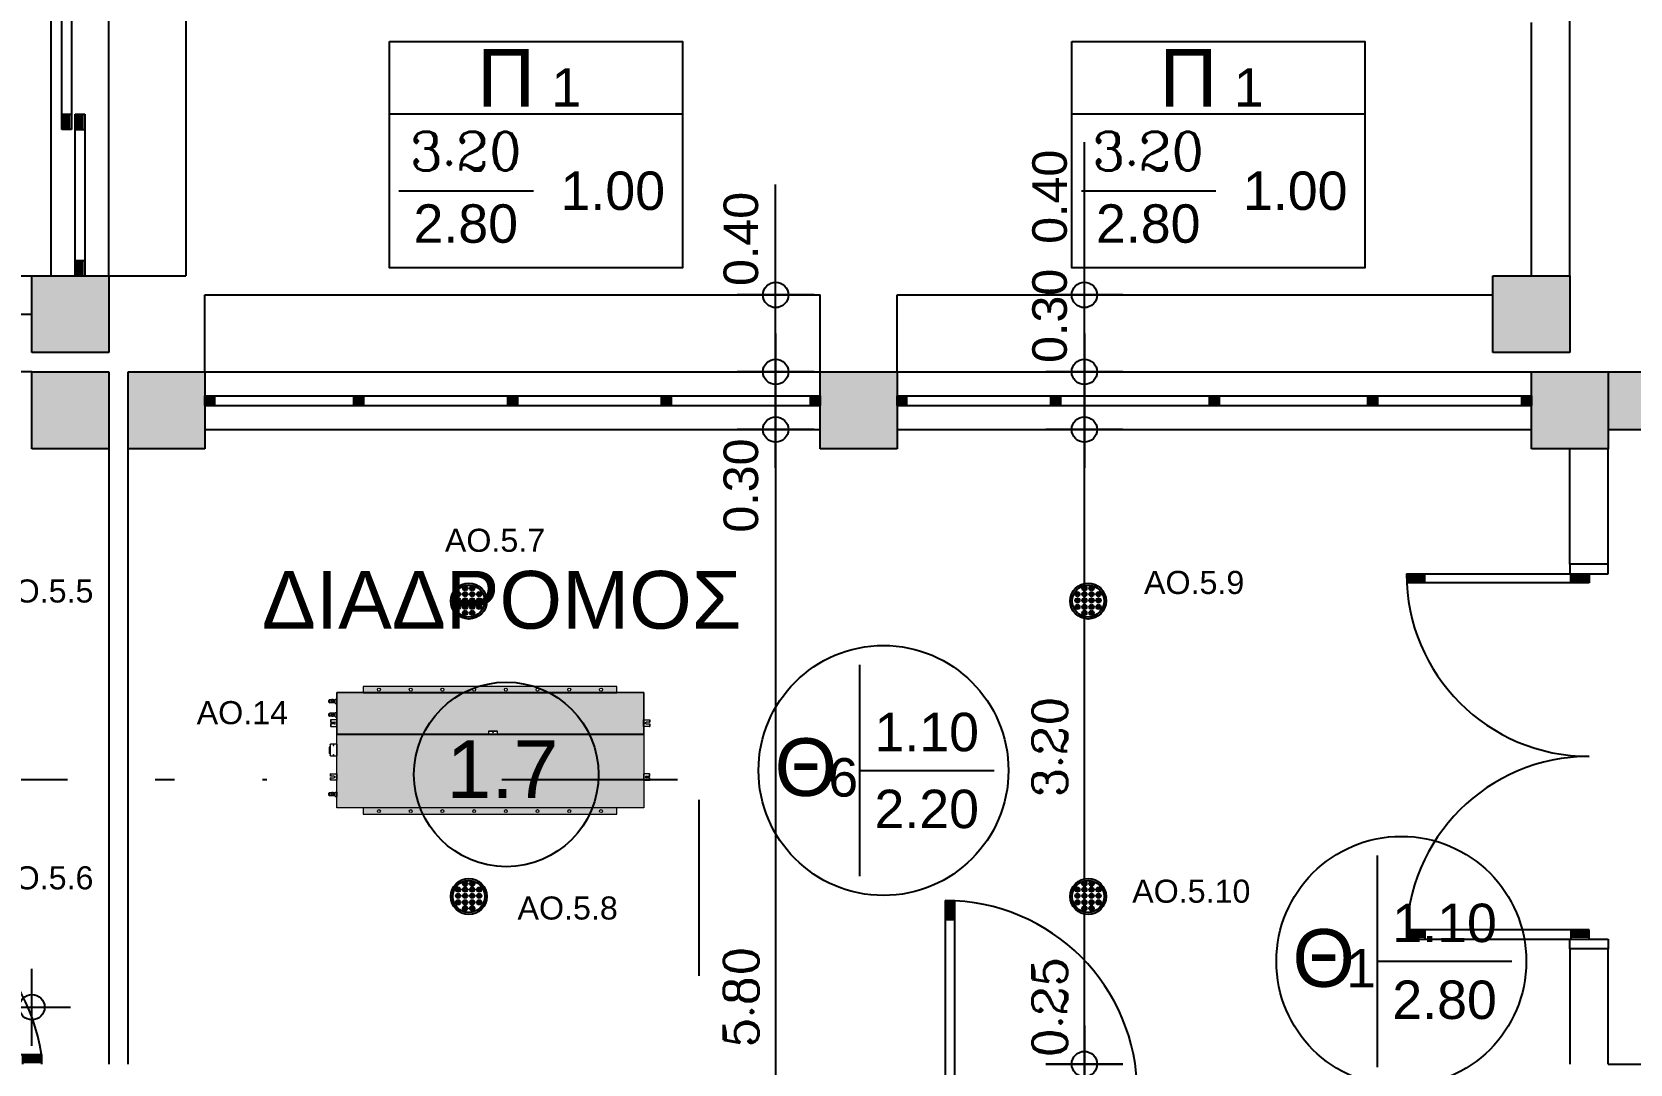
# Model space of a CAD drawing. Header units: metres. Extents: x 0 to 132, y -109 to 310.
# Drawn here: x 32.82 to 41.13, y 100.91 to 106.27 of the extents above; entities that cross this region are included whole.
import ezdxf
from ezdxf.enums import TextEntityAlignment as Align

# ---------------------------------------------------------------- set-up
doc = ezdxf.new("R2010")
doc.units = ezdxf.units.M
doc.header["$LTSCALE"] = 0.036
doc.linetypes.add('DASHDOTX2', pattern=[50.8, 25.4, -12.7, 0, -12.7])
doc.layers.get('0').update_dxf_attribs({"color": 252})
doc.layers.get('Defpoints').update_dxf_attribs({"color": 252})
for name, color, linetype in [('arxitektonika', 254, 'Continuous'), ('DIMBLK', 252, 'Continuous'), ('electext', 20, 'Continuous'), ('HLEK_FL001_SYMBOLS', 230, 'Continuous'), ('Parathira', 252, 'Continuous')]:
    doc.layers.add(name, color=color, linetype=linetype)
doc.layers.add('axel', color=170, linetype='Continuous', lineweight=0)
doc.styles.add('COMU-N', font='arial.ttf')
doc.styles.get("Standard").update_dxf_attribs({"font": 'arial.ttf'})
doc.dimstyles.new('CADWDOT', dxfattribs={"dimscale": 0.1, "dimtxt": 1.8, "dimasz": 0.08, "dimexe": 2, "dimexo": 0, "dimgap": 0.09, "dimtad": 0, "dimrnd": 0.001, "dimzin": 0, "dimdsep": 46, "dimtxsty": 'Standard', "dimblk1": 'ARTDIM', "dimblk2": 'ARTDIM', "dimsah": 1, "dimcen": 0.09, "dimdle": 0.05, "dimse1": 1, "dimse2": 1, "dimadec": 0, "dimazin": 0, "dimtfac": 1, "dimtmove": 0, "dimatfit": 3, "dimldrblk": 'ARTDIM', "dimfxl": 2, "dimtvp": 0.9999, "dimtolj": 1, "dimtzin": 0, "dimarcsym": 0})

# ---------------------------------------------------------------- blocks, each defined once
blk = doc.blocks.new('A$C3B123C8E')
at = {"layer": 'Parathira'}
for p, q in [((0, 0), (0, -0.05)), ((0.2, -0.05), (0.2, 0)), ((-0.85, -0.05), (0.1, -0.05)), ((-0.755, -0.0595), (-0.85, -0.0595)), ((-0.755, -0.069), (-0.8498, -0.069)), ((-0.755, -0.0785), (-0.8496, -0.0785)), ((-0.755, -0.0975), (-0.755, -0.05)), ((0, -0.05), (0.2, -0.05)), ((0.005, -0.0975), (0.005, -0.05)), ((0.1, -0.0595), (0.005, -0.0595)), ((0.1, -0.069), (0.005, -0.069)), ((0.1, -0.0785), (0.005, -0.0785)), ((0.1, -0.05), (0.1, -0.0975)), ((-0.755, -0.088), (-0.8492, -0.088)), ((0.1, -0.0975), (-0.8488, -0.0975)), ((0.1, -0.088), (0.005, -0.088)), ((-0.755, -1.912), (-0.8492, -1.912)), ((0.1, -1.9025), (-0.8488, -1.9025)), ((-0.755, -1.9025), (-0.755, -1.95)), ((0.005, -1.9025), (0.005, -1.95)), ((0.1, -1.912), (0.005, -1.912)), ((0.1, -1.95), (0.1, -1.9025)), ((-0.755, -1.9405), (-0.85, -1.9405)), ((-0.85, -1.95), (0.1, -1.95)), ((-0.755, -1.931), (-0.8498, -1.931)), ((-0.755, -1.9215), (-0.8496, -1.9215)), ((0, -1.95), (0.2, -1.95)), ((0, -2), (0, -1.95)), ((0.1, -1.9215), (0.005, -1.9215)), ((0.1, -1.931), (0.005, -1.931)), ((0.1, -1.9405), (0.005, -1.9405)), ((0.2, -1.95), (0.2, -2))]:
    blk.add_line(p, q, dxfattribs=at)
for centre, start, end in [((0.1, -0.05), 180, 270), ((0.1, -1.95), 90, 180)]:
    blk.add_arc(centre, 0.95, start, end, dxfattribs=at)
blk = doc.blocks.new('A$C30F022F0')
at = {"layer": 'Parathira'}
for p, q in [((-0.2, -0.2), (-0.2, -0.25)), ((0, -0.25), (0, -0.2)), ((-0.2, -0.25), (0, -0.25)), ((-0.1, -0.25), (-0.15, -0.25)), ((-0.2, -1.25), (0, -1.25)), ((-0.2, -1.3), (-0.2, -1.25)), ((0, -1.25), (0.05, -1.25)), ((0, -1.25), (0, -1.3)), ((0.01, -1.25), (0.01, -1.35)), ((0.02, -1.25), (0.02, -1.35)), ((0.03, -1.25), (0.03, -1.35)), ((0.04, -1.25), (0.04, -1.35)), ((0.05, -1.25), (0.05, -2.2498)), ((0.05, -1.35), (0, -1.35)), ((0.05, -2.15), (0, -2.15)), ((0.01, -2.15), (0.01, -2.2498)), ((0.02, -2.15), (0.02, -2.2498)), ((0.03, -2.15), (0.03, -2.2498)), ((0.04, -2.15), (0.04, -2.2498)), ((0.05, -2.2498), (0, -2.2498))]:
    blk.add_line(p, q, dxfattribs=at)
blk.add_arc((-0.1058, -1.256), 1.006, 278.90918, 89.66998, dxfattribs=at)
blk = doc.blocks.new('A$C3D465094')
at = {"layer": 'Parathira'}
for p, q in [((0.175, 0), (0.175, -3.2)), ((0.225, 0), (0.175, 0)), ((0.175, 0), (0.175, -0.05)), ((0.185, 0), (0.185, -0.05)), ((0.195, 0), (0.195, -0.05)), ((0.205, 0), (0.205, -0.05)), ((0.215, 0), (0.215, -0.05)), ((0.225, 0), (0.225, -3.2)), ((0.225, -0.05), (0.225, 0)), ((0.175, -0.05), (0.225, -0.05)), ((0.225, -0.775), (0.175, -0.775)), ((0.175, -0.775), (0.175, -0.825)), ((0.175, -0.825), (0.225, -0.825)), ((0.185, -0.775), (0.185, -0.825)), ((0.195, -0.775), (0.195, -0.825)), ((0.205, -0.775), (0.205, -0.825)), ((0.215, -0.775), (0.215, -0.825)), ((0.225, -0.825), (0.225, -0.775)), ((0.225, -1.575), (0.175, -1.575)), ((0.175, -1.575), (0.175, -1.625)), ((0.185, -1.575), (0.185, -1.625)), ((0.195, -1.575), (0.195, -1.625)), ((0.205, -1.575), (0.205, -1.625)), ((0.215, -1.575), (0.215, -1.625)), ((0.225, -1.625), (0.225, -1.575)), ((0.175, -1.625), (0.225, -1.625)), ((0.225, -2.375), (0.175, -2.375)), ((0.175, -2.375), (0.175, -2.425)), ((0.185, -2.375), (0.185, -2.425)), ((0.195, -2.375), (0.195, -2.425)), ((0.205, -2.375), (0.205, -2.425)), ((0.215, -2.375), (0.215, -2.425)), ((0.225, -2.425), (0.225, -2.375)), ((0.175, -2.425), (0.225, -2.425)), ((0.225, -3.15), (0.175, -3.15)), ((0.175, -3.15), (0.175, -3.2)), ((0.185, -3.15), (0.185, -3.2)), ((0.195, -3.15), (0.195, -3.2)), ((0.205, -3.15), (0.205, -3.2)), ((0.215, -3.15), (0.215, -3.2)), ((0.225, -3.2), (0.225, -3.15)), ((0.175, -3.2), (0.225, -3.2))]:
    blk.add_line(p, q, dxfattribs=at)
blk = doc.blocks.new('ARTDIM')
at = {"layer": 'DIMBLK'}
for p, q in [((0, -24.9975), (0, 24.9975)), ((-24.9975, 0), (24.9975, 0))]:
    blk.add_line(p, q, dxfattribs=at)
blk.add_circle((0, 0), 8.25, dxfattribs=at)
blk = doc.blocks.new('*D495')
at = {"layer": 'arxitektonika', "color": 0, "lineweight": -2}
for p, q in [((36.6869, 104.9054), (36.6869, 105.48)), ((36.6869, 104.5134), (36.6869, 104.8974))]:
    blk.add_line(p, q, dxfattribs=at)
at = {"layer": 'Defpoints', "color": 0, "transparency": 16777216}
for p in [(36.6869, 104.9054), (37.1714, 104.9054), (37.1714, 104.5054)]:
    blk.add_point(p, dxfattribs=at)
at = {"layer": 'arxitektonika', "color": 0, "lineweight": -2, "xscale": 0.008, "yscale": 0.008, "zscale": 0.008}
for p, rotation in [((36.6869, 104.9054), 90), ((36.6869, 104.5054), 270)]:
    blk.add_blockref('ARTDIM', p, dxfattribs=dict(at, rotation=rotation))
at = {"layer": 'arxitektonika', "color": 0, "insert": (36.5069, 105.1967), "char_height": 0.18, "attachment_point": 5, "rotation": 90}
blk.add_mtext('\\A1;0.40', dxfattribs=at)
blk = doc.blocks.new('*D496')
at = {"layer": 'arxitektonika', "color": 0, "lineweight": -2}
for p, q in [((36.6869, 104.4974), (36.6869, 104.2134)), ((36.6869, 104.2054), (36.6869, 103.6308))]:
    blk.add_line(p, q, dxfattribs=at)
at = {"layer": 'Defpoints', "color": 0, "transparency": 16777216}
for p in [(37.1714, 104.5054), (36.6869, 104.2054), (37.1714, 104.2054)]:
    blk.add_point(p, dxfattribs=at)
at = {"layer": 'arxitektonika', "color": 0, "lineweight": -2, "xscale": 0.008, "yscale": 0.008, "zscale": 0.008}
for p, rotation in [((36.6869, 104.5054), 90), ((36.6869, 104.2054), 270)]:
    blk.add_blockref('ARTDIM', p, dxfattribs=dict(at, rotation=rotation))
at = {"layer": 'arxitektonika', "color": 0, "insert": (36.5069, 103.9141), "char_height": 0.18, "attachment_point": 5, "rotation": 90}
blk.add_mtext('\\A1;0.30', dxfattribs=at)
blk = doc.blocks.new('*D497')
at = {"layer": 'arxitektonika', "color": 0, "lineweight": -2}
blk.add_line((36.6869, 104.1974), (36.6869, 98.3134), dxfattribs=at)
at = {"layer": 'Defpoints', "color": 0, "transparency": 16777216}
for p in [(37.1714, 104.2054), (36.6869, 98.3054), (37.1714, 98.3054)]:
    blk.add_point(p, dxfattribs=at)
at = {"layer": 'arxitektonika', "color": 0, "lineweight": -2, "xscale": 0.008, "yscale": 0.008, "zscale": 0.008}
for p, rotation in [((36.6869, 104.2054), 90), ((36.6869, 98.3054), 270)]:
    blk.add_blockref('ARTDIM', p, dxfattribs=dict(at, rotation=rotation))
at = {"layer": 'arxitektonika', "color": 0, "insert": (36.5069, 101.2554), "char_height": 0.18, "attachment_point": 5, "rotation": 90}
blk.add_mtext('\\A1;{\\Fcomplex.shx;5.80}', dxfattribs=at)
blk = doc.blocks.new('*D502')
at = {"layer": 'arxitektonika', "color": 0, "lineweight": -2}
for p, q in [((38.2929, 104.5054), (38.2929, 105.08)), ((38.2929, 104.2134), (38.2929, 104.4974))]:
    blk.add_line(p, q, dxfattribs=at)
at = {"layer": 'Defpoints', "color": 0, "transparency": 16777216}
for p in [(38.2929, 104.5054), (38.9682, 104.5054), (38.9682, 104.2054)]:
    blk.add_point(p, dxfattribs=at)
at = {"layer": 'arxitektonika', "color": 0, "lineweight": -2, "xscale": 0.008, "yscale": 0.008, "zscale": 0.008}
for p, rotation in [((38.2929, 104.5054), 90), ((38.2929, 104.2054), 270)]:
    blk.add_blockref('ARTDIM', p, dxfattribs=dict(at, rotation=rotation))
at = {"layer": 'arxitektonika', "color": 0, "insert": (38.1129, 104.7967), "char_height": 0.18, "attachment_point": 5, "rotation": 90}
blk.add_mtext('\\A1;0.30', dxfattribs=at)
blk = doc.blocks.new('*D503')
at = {"layer": 'arxitektonika', "color": 0, "lineweight": -2}
for p, q in [((38.2929, 104.9054), (38.2929, 105.6994)), ((38.2929, 104.5134), (38.2929, 104.8974))]:
    blk.add_line(p, q, dxfattribs=at)
at = {"layer": 'Defpoints', "color": 0, "transparency": 16777216}
for p in [(38.2929, 104.9054), (38.9416, 104.9054), (39.0416, 104.5054)]:
    blk.add_point(p, dxfattribs=at)
at = {"layer": 'arxitektonika', "color": 0, "lineweight": -2, "xscale": 0.008, "yscale": 0.008, "zscale": 0.008}
for p, rotation in [((38.2929, 104.9054), 90), ((38.2929, 104.5054), 270)]:
    blk.add_blockref('ARTDIM', p, dxfattribs=dict(at, rotation=rotation))
at = {"layer": 'arxitektonika', "color": 0, "insert": (38.1129, 105.4161), "char_height": 0.18, "attachment_point": 5, "rotation": 90}
blk.add_mtext('\\A1;0.40', dxfattribs=at)
blk = doc.blocks.new('*D504')
at = {"layer": 'arxitektonika', "color": 0, "lineweight": -2}
blk.add_line((38.2929, 100.9134), (38.2929, 104.1974), dxfattribs=at)
at = {"layer": 'Defpoints', "color": 0, "transparency": 16777216}
for p in [(38.2929, 104.2054), (39.2182, 104.2054), (39.2182, 100.9054)]:
    blk.add_point(p, dxfattribs=at)
at = {"layer": 'arxitektonika', "color": 0, "lineweight": -2, "xscale": 0.008, "yscale": 0.008, "zscale": 0.008}
for p, rotation in [((38.2929, 104.2054), 90), ((38.2929, 100.9054), 270)]:
    blk.add_blockref('ARTDIM', p, dxfattribs=dict(at, rotation=rotation))
at = {"layer": 'arxitektonika', "color": 0, "insert": (38.1129, 102.5554), "char_height": 0.18, "attachment_point": 5, "rotation": 90}
blk.add_mtext('\\A1;{\\Fcomplex.shx;3.20}', dxfattribs=at)
blk = doc.blocks.new('*D505')
at = {"layer": 'arxitektonika', "color": 0, "lineweight": -2}
for p, q in [((38.2929, 100.9054), (38.2929, 101.4886)), ((38.2929, 100.6134), (38.2929, 100.8974))]:
    blk.add_line(p, q, dxfattribs=at)
at = {"layer": 'Defpoints', "color": 0, "transparency": 16777216}
for p in [(38.2929, 100.9054), (38.6182, 100.9054), (38.6182, 100.6054)]:
    blk.add_point(p, dxfattribs=at)
at = {"layer": 'arxitektonika', "color": 0, "lineweight": -2, "xscale": 0.008, "yscale": 0.008, "zscale": 0.008}
for p, rotation in [((38.2929, 100.9054), 90), ((38.2929, 100.6054), 270)]:
    blk.add_blockref('ARTDIM', p, dxfattribs=dict(at, rotation=rotation))
at = {"layer": 'arxitektonika', "color": 0, "insert": (38.1129, 101.201), "char_height": 0.18, "attachment_point": 5, "rotation": 90}
blk.add_mtext('\\A1;{\\Fcomplex.shx;0.25}', dxfattribs=at)
blk = doc.blocks.new('A$C72C7709E')
at = {"layer": 'Parathira'}
for p, q in [((-0.3, -3.2), (-0.3, 0)), ((-0.175, 0), (-0.175, -0.84)), ((-0.125, -0.84), (-0.125, 0)), ((0, -3.2), (0, 0)), ((-0.175, -0.08), (-0.125, -0.08)), ((-0.165, 0), (-0.165, -0.08)), ((-0.155, 0), (-0.155, -0.08)), ((-0.145, 0), (-0.145, -0.08)), ((-0.135, 0), (-0.135, -0.08)), ((-0.245, -0.76), (-0.245, -1.56)), ((-0.195, -0.76), (-0.245, -0.76)), ((-0.235, -0.76), (-0.235, -0.84)), ((-0.225, -0.76), (-0.225, -0.84)), ((-0.215, -0.76), (-0.215, -0.84)), ((-0.205, -0.76), (-0.205, -0.84)), ((-0.195, -1.56), (-0.195, -0.76)), ((-0.175, -0.76), (-0.125, -0.76)), ((-0.165, -0.76), (-0.165, -0.84)), ((-0.155, -0.76), (-0.155, -0.84)), ((-0.145, -0.76), (-0.145, -0.84)), ((-0.135, -0.76), (-0.135, -0.84)), ((-0.245, -0.84), (-0.195, -0.84)), ((-0.175, -0.84), (-0.125, -0.84)), ((-0.245, -2.44), (-0.245, -1.56)), ((-0.245, -1.56), (-0.195, -1.56)), ((-0.245, -1.56), (-0.195, -1.56)), ((-0.235, -1.64), (-0.235, -1.56)), ((-0.225, -1.64), (-0.225, -1.56)), ((-0.215, -1.64), (-0.215, -1.56)), ((-0.205, -1.64), (-0.205, -1.56)), ((-0.195, -1.56), (-0.195, -2.44)), ((-0.245, -1.64), (-0.195, -1.64)), ((-0.245, -1.64), (-0.195, -1.64)), ((-0.245, -2.36), (-0.195, -2.36)), ((-0.235, -2.44), (-0.235, -2.36)), ((-0.225, -2.44), (-0.225, -2.36)), ((-0.215, -2.44), (-0.215, -2.36)), ((-0.205, -2.44), (-0.205, -2.36)), ((-0.175, -2.36), (-0.125, -2.36)), ((-0.175, -3.2), (-0.175, -2.36)), ((-0.165, -2.44), (-0.165, -2.36)), ((-0.155, -2.44), (-0.155, -2.36)), ((-0.145, -2.44), (-0.145, -2.36)), ((-0.135, -2.44), (-0.135, -2.36)), ((-0.125, -2.36), (-0.125, -3.2)), ((-0.195, -2.44), (-0.245, -2.44)), ((-0.175, -2.44), (-0.125, -2.44)), ((-0.175, -3.12), (-0.125, -3.12)), ((-0.165, -3.2), (-0.165, -3.12)), ((-0.155, -3.2), (-0.155, -3.12)), ((-0.145, -3.2), (-0.145, -3.12)), ((-0.135, -3.2), (-0.135, -3.12))]:
    blk.add_line(p, q, dxfattribs=at)
blk = doc.blocks.new('*D540')
at = {"layer": 'arxitektonika', "color": 0, "lineweight": -2}
blk.add_line((31.9262, 101.2009), (32.8102, 101.2009), dxfattribs=at)
at = {"layer": 'Defpoints', "color": 0, "transparency": 16777216}
for p in [(32.8182, 101.2009), (31.9182, 100.7054), (32.8182, 100.7054)]:
    blk.add_point(p, dxfattribs=at)
at = {"layer": 'arxitektonika', "color": 0, "lineweight": -2, "xscale": 0.008, "yscale": 0.008, "zscale": 0.008, "rotation": 180}
blk.add_blockref('ARTDIM', (31.9182, 101.2009), dxfattribs=at)
at = {"layer": 'arxitektonika', "color": 0, "lineweight": -2, "xscale": 0.008, "yscale": 0.008, "zscale": 0.008}
blk.add_blockref('ARTDIM', (32.8182, 101.2009), dxfattribs=at)
at = {"layer": 'arxitektonika', "color": 0, "insert": (32.3682, 101.3809), "char_height": 0.18, "attachment_point": 5}
blk.add_mtext('\\A1;0.90', dxfattribs=at)
blk = doc.blocks.new('led downlight 26W xoneyto 18cm')
at = {"layer": 'HLEK_FL001_SYMBOLS'}
h = blk.add_hatch(color=256, dxfattribs=at)
h.paths.add_polyline_path([(45.0105, 62.6523, 1), (45.1976, 62.6523, 1)])
h.paths.add_polyline_path([(45.1872, 62.6523, 1), (45.0209, 62.6523, 1)], flags=16)
at = {"layer": 'HLEK_FL001_SYMBOLS', "linetype": 'Continuous', "lineweight": 0}
h = blk.add_hatch(color=11, dxfattribs=at)
h.dxf.hatch_style = 1
h.paths.add_polyline_path([(45.062, 62.688, 1), (45.0351, 62.688, 1)])
h = blk.add_hatch(color=11, dxfattribs=at)
h.dxf.hatch_style = 1
h.paths.add_polyline_path([(45.0985, 62.7188, 1), (45.0716, 62.7188, 1)])
h = blk.add_hatch(color=11, dxfattribs=at)
h.dxf.hatch_style = 1
h.paths.add_polyline_path([(45.0985, 62.688, 1), (45.0716, 62.688, 1)])
h = blk.add_hatch(color=11, dxfattribs=at)
h.dxf.hatch_style = 1
h.paths.add_polyline_path([(45.1355, 62.7188, 1), (45.1087, 62.7188, 1)])
h = blk.add_hatch(color=11, dxfattribs=at)
h.dxf.hatch_style = 1
h.paths.add_polyline_path([(45.1355, 62.688, 1), (45.1087, 62.688, 1)])
h = blk.add_hatch(color=11, dxfattribs=at)
h.dxf.hatch_style = 1
h.paths.add_polyline_path([(45.172, 62.688, 1), (45.1452, 62.688, 1)])
h = blk.add_hatch(color=11, dxfattribs=at)
h.dxf.hatch_style = 1
h.paths.add_polyline_path([(45.062, 62.6556, 1), (45.0351, 62.6556, 1)])
h = blk.add_hatch(color=11, dxfattribs=at)
h.dxf.hatch_style = 1
h.paths.add_polyline_path([(45.062, 62.6219, 1), (45.0351, 62.6219, 1)])
h = blk.add_hatch(color=11, dxfattribs=at)
h.dxf.hatch_style = 1
h.paths.add_polyline_path([(45.0985, 62.6556, 1), (45.0716, 62.6556, 1)])
h = blk.add_hatch(color=11, dxfattribs=at)
h.dxf.hatch_style = 1
h.paths.add_polyline_path([(45.0985, 62.6219, 1), (45.0716, 62.6219, 1)])
h = blk.add_hatch(color=11, dxfattribs=at)
h.dxf.hatch_style = 1
h.paths.add_polyline_path([(45.0985, 62.5906, 1), (45.0716, 62.5906, 1)])
h = blk.add_hatch(color=11, dxfattribs=at)
h.dxf.hatch_style = 1
h.paths.add_polyline_path([(45.1355, 62.6556, 1), (45.1087, 62.6556, 1)])
h = blk.add_hatch(color=11, dxfattribs=at)
h.dxf.hatch_style = 1
h.paths.add_polyline_path([(45.1355, 62.6219, 1), (45.1087, 62.6219, 1)])
h = blk.add_hatch(color=11, dxfattribs=at)
h.dxf.hatch_style = 1
h.paths.add_polyline_path([(45.1355, 62.5906, 1), (45.1087, 62.5906, 1)])
h = blk.add_hatch(color=11, dxfattribs=at)
h.dxf.hatch_style = 1
h.paths.add_polyline_path([(45.172, 62.6556, 1), (45.1452, 62.6556, 1)])
h = blk.add_hatch(color=11, dxfattribs=at)
h.dxf.hatch_style = 1
h.paths.add_polyline_path([(45.172, 62.6219, 1), (45.1452, 62.6219, 1)])
at = {"layer": 'HLEK_FL001_SYMBOLS'}
for radius in [0.0936, 0.0831]:
    blk.add_circle((45.1041, 62.6523), radius, dxfattribs=at)
at = {"layer": 'HLEK_FL001_SYMBOLS', "linetype": 'Continuous', "lineweight": 0}
for centre in [(45.0486, 62.688), (45.0851, 62.7188), (45.0851, 62.688), (45.1221, 62.7188), (45.1221, 62.688), (45.1586, 62.688), (45.0486, 62.6556), (45.0486, 62.6219), (45.0851, 62.6556), (45.0851, 62.6219), (45.0851, 62.5906), (45.1221, 62.6556), (45.1221, 62.6219), (45.1221, 62.5906), (45.1586, 62.6556), (45.1586, 62.6219)]:
    blk.add_circle(centre, 0.0134, dxfattribs=at)
blk = doc.blocks.new('A$C5A126718')
at = {"layer": 'axel'}
for p, q in [((-0.0317, 0.0343), (-0.0317, 0.0321)), ((-0.0301, 0.0343), (-0.0317, 0.0343)), ((-0.0317, 0.0321), (-0.0317, 0.0236)), ((-0.0317, 0.0321), (-0.0301, 0.0321)), ((-0.0317, 0.0236), (-0.0301, 0.0236)), ((-0.0317, 0.0236), (-0.0317, 0.0214)), ((-0.0301, 0.0214), (-0.0317, 0.0214)), ((-0.0301, 0.0129), (-0.0317, 0.0129)), ((-0.0317, 0.0129), (-0.0317, 0.0107)), ((-0.0317, 0.0107), (-0.0301, 0.0107)), ((-0.0317, 0.0107), (-0.0317, 0.0021)), ((-0.0317, 0.0021), (-0.0301, 0.0021)), ((-0.0317, 0.0021), (-0.0317, 0)), ((-0.0301, 0), (-0.0317, 0)), ((-0.0012, 0.0343), (-0.0301, 0.0343)), ((-0.0301, 0.0343), (-0.0301, 0.0321)), ((-0.0301, 0.0321), (-0.0301, 0.0236)), ((-0.0301, 0.0236), (-0.0301, 0.0214)), ((-0.0301, 0.0214), (-0.0131, 0.0214)), ((-0.0301, 0.0129), (-0.0301, 0.0107)), ((-0.0131, 0.0129), (-0.0301, 0.0129)), ((-0.0301, 0.0107), (-0.0301, 0.0021)), ((-0.0301, 0.0021), (-0.0301, 0)), ((-0.0301, 0), (-0.0012, 0)), ((-0.0012, 0.0343), (0, 0.0343)), ((-0.0012, 0.0343), (-0.0012, 0.033)), ((-0.0012, 0.033), (-0.0012, 0.03)), ((-0.0012, 0.03), (-0.0012, 0.0271)), ((-0.0012, 0.0271), (0, 0.0271)), ((-0.0012, 0.027), (-0.0012, 0.0271)), ((-0.0012, 0.0073), (-0.0012, 0.027)), ((-0.0012, 0.0071), (-0.0012, 0.0073)), ((-0.0012, 0.0071), (0, 0.0071)), ((-0.0012, 0.0071), (-0.0012, 0.0043)), ((-0.0012, 0.0043), (-0.0012, 0.0013)), ((-0.0012, 0.0013), (-0.0012, 0)), ((-0.0012, 0), (0, 0)), ((0.0004, 0.0271), (0.0004, 0.0343)), ((0.0004, 0.0271), (0.0004, 0.0343)), ((0.0004, 0.0211), (0.0004, 0.0271)), ((0.0004, 0.0211), (0.0004, 0.0271)), ((0.0004, 0.0207), (0.0004, 0.0211)), ((0.0004, 0.0207), (0.0004, 0.0211)), ((0.0004, 0.0186), (0.0004, 0.0207)), ((0.0004, 0.0186), (0.0004, 0.0207)), ((0.0004, 0.0157), (0.0004, 0.0186)), ((0.0004, 0.0157), (0.0004, 0.0186)), ((0.0004, 0.0136), (0.0004, 0.0157)), ((0.0004, 0.0136), (0.0004, 0.0157)), ((0.0004, 0.0132), (0.0004, 0.0136)), ((0.0004, 0.0132), (0.0004, 0.0136)), ((0.0004, 0.0071), (0.0004, 0.0132)), ((0.0004, 0.0071), (0.0004, 0.0132)), ((0.0004, 0), (0.0004, 0.0071)), ((0.0004, 0), (0.0004, 0.0071))]:
    blk.add_line(p, q, dxfattribs=at)
blk.add_arc((-0.0131, 0.0171), 0.00429, 270, 90, dxfattribs=at)
blk = doc.blocks.new('A$C3A54651E')
at = {"layer": 'axel'}
for p, q in [((0.0091, 0.0228), (0, 0.0228)), ((0, 0.0228), (0, 0)), ((0.0091, 0), (0, 0)), ((0.0091, 0), (0.0091, 0.0228)), ((0.0091, 0.0171), (0.0162, 0.0171)), ((0.0091, 0.0057), (0.0162, 0.0057)), ((0.0162, 0.019), (0.0166, 0.0193)), ((0.0162, 0.0038), (0.0162, 0.019)), ((0.0162, 0.0038), (0.0166, 0.0035)), ((0.0166, 0.0035), (0.0166, 0.0193)), ((0.0166, 0.0193), (0.0184, 0.0193)), ((0.0166, 0.0035), (0.0184, 0.0035)), ((0.0184, 0.02), (0.0184, 0.0199)), ((0.0184, 0.02), (0.0184, 0.02)), ((0.0184, 0.0199), (0.0184, 0.0193)), ((0.0184, 0.0193), (0.0184, 0.0153)), ((0.0184, 0.0153), (0.0184, 0.0067)), ((0.0184, 0.0067), (0.0184, 0.0035)), ((0.0184, 0.0035), (0.0184, 0.0028)), ((0.0184, 0.0028), (0.0184, 0.0028)), ((0.0191, 0.0202), (0.0254, 0.0202)), ((0.0191, 0.0197), (0.0254, 0.0197)), ((0.0191, 0.0109), (0.0254, 0.0109)), ((0.0191, 0.0026), (0.0254, 0.0026)), ((0.0262, 0.0199), (0.0262, 0.02)), ((0.0262, 0.02), (0.0262, 0.02)), ((0.0262, 0.0182), (0.0262, 0.0199)), ((0.0262, 0.0153), (0.0262, 0.0182)), ((0.0262, 0.0182), (0.0284, 0.0182)), ((0.0262, 0.0067), (0.0262, 0.0153)), ((0.0262, 0.0046), (0.0262, 0.0067)), ((0.0262, 0.0028), (0.0262, 0.0046)), ((0.0262, 0.0046), (0.0284, 0.0046)), ((0.0262, 0.0028), (0.0262, 0.0028)), ((0.0284, 0.0193), (0.037, 0.0193)), ((0.0284, 0.0182), (0.0284, 0.0193)), ((0.0284, 0.0046), (0.0284, 0.0182)), ((0.0284, 0.0035), (0.0284, 0.0046)), ((0.0284, 0.0035), (0.037, 0.0035)), ((0.037, 0.0035), (0.037, 0.0193)), ((0.0373, 0.019), (0.037, 0.0193)), ((0.0373, 0.0037), (0.037, 0.0035)), ((0.0373, 0.0182), (0.0373, 0.019)), ((0.0373, 0.0046), (0.0373, 0.0182)), ((0.0373, 0.0182), (0.0403, 0.0182)), ((0.0373, 0.0037), (0.0373, 0.0046)), ((0.0373, 0.0046), (0.0403, 0.0046)), ((0.0403, 0.0046), (0.0403, 0.0182)), ((0.0423, 0.0162), (0.0403, 0.0182)), ((0.0423, 0.0066), (0.0403, 0.0046)), ((0.0423, 0.0066), (0.0423, 0.0162))]:
    blk.add_line(p, q, dxfattribs=at)
for points in [[(0.0191, 0.0202, 0.004311), (0.019, 0.0202, 0.005535), (0.0188, 0.0202, 0.007292), (0.0187, 0.0201, 0.009929), (0.0186, 0.0201), (0.0186, 0.0201, 0.019665), (0.0185, 0.02, 0.032685), (0.0184, 0.02, 0.060642), (0.0184, 0.02), (0.0184, 0.02)], [(0.0184, 0.0199, 0.159929), (0.0184, 0.0199, 0.090191), (0.0184, 0.0199, 0.0462), (0.0184, 0.0199, 0.02623), (0.0185, 0.0198), (0.0186, 0.0198, 0.013719), (0.0187, 0.0198, 0.009481), (0.0188, 0.0198, 0.006867), (0.0189, 0.0197, 0.005151), (0.0191, 0.0197)], [(0.0191, 0.0197, 0.015295), (0.0188, 0.0186, 0.017604), (0.0186, 0.0175), (0.0185, 0.0169, 0.02245), (0.0184, 0.0158), (0.0184, 0.0153)], [(0.0184, 0.0153, 0.023182), (0.0184, 0.0142, 0.022013), (0.0186, 0.0131), (0.0187, 0.0125, 0.017076), (0.0189, 0.0114), (0.0191, 0.0109)], [(0.0191, 0.0109, 0.016103), (0.0188, 0.0098, 0.018613), (0.0186, 0.0088), (0.0185, 0.0083, 0.023826), (0.0184, 0.0072), (0.0184, 0.0067)], [(0.0184, 0.0067, 0.024647), (0.0184, 0.0057, 0.023359), (0.0186, 0.0046), (0.0187, 0.0041, 0.018023), (0.0189, 0.0031), (0.0191, 0.0026)], [(0.0191, 0.0026, -0.004311), (0.019, 0.0026, -0.005535), (0.0188, 0.0026, -0.007292), (0.0187, 0.0027, -0.009929), (0.0186, 0.0027), (0.0186, 0.0027, -0.019665), (0.0185, 0.0027, -0.032685), (0.0184, 0.0028, -0.060642), (0.0184, 0.0028), (0.0184, 0.0028)], [(0.0262, 0.02, 0.102242), (0.0262, 0.02, 0.051435), (0.0261, 0.02, 0.028507), (0.0261, 0.0201, 0.01755), (0.026, 0.0201), (0.0259, 0.0201, 0.009159), (0.0258, 0.0201, 0.006785), (0.0257, 0.0202, 0.005184), (0.0255, 0.0202), (0.0254, 0.0202)], [(0.0254, 0.0197, 0.004812), (0.0256, 0.0197, 0.00636), (0.0258, 0.0198, 0.008685), (0.0259, 0.0198, 0.012384), (0.026, 0.0198), (0.0261, 0.0198, 0.023143), (0.0261, 0.0199, 0.039656), (0.0262, 0.0199, 0.07579), (0.0262, 0.0199, 0.144125), (0.0262, 0.0199)], [(0.0262, 0.0153, 0.023214), (0.0262, 0.0164, 0.02204), (0.026, 0.0175), (0.0259, 0.018, 0.017046), (0.0256, 0.0191), (0.0254, 0.0197)], [(0.0254, 0.0109, 0.01528), (0.0258, 0.012, 0.017585), (0.026, 0.013), (0.0261, 0.0136, 0.022468), (0.0262, 0.0147), (0.0262, 0.0153)], [(0.0262, 0.0067, 0.024685), (0.0262, 0.0078, 0.023392), (0.026, 0.0088), (0.0259, 0.0093, 0.017988), (0.0256, 0.0103), (0.0254, 0.0109)], [(0.0254, 0.0026, 0.016073), (0.0258, 0.0036, 0.018575), (0.026, 0.0046), (0.0261, 0.0052, 0.023861), (0.0262, 0.0062), (0.0262, 0.0067)], [(0.0262, 0.0028, -0.102242), (0.0262, 0.0028, -0.051435), (0.0261, 0.0028, -0.028507), (0.0261, 0.0027, -0.01755), (0.026, 0.0027), (0.0259, 0.0027, -0.009159), (0.0258, 0.0026, -0.006785), (0.0257, 0.0026, -0.005184), (0.0255, 0.0026), (0.0254, 0.0026)]]:
    blk.add_lwpolyline(points, format="xyb", dxfattribs=at)
blk = doc.blocks.new('A$C531E15D6')
at = {"layer": 'axel'}
for p, q in [((-0.0003, 0.0241), (-0.0003, -0.0359)), ((-0.0003, 0.0241), (0.0009, 0.0241)), ((-0.0003, 0.0134), (0, 0.0134)), ((-0.0003, 0.0113), (0, 0.0113)), ((-0.0003, 0.0066), (-0.0003, 0.0031)), ((-0.0003, 0.0066), (-0.0003, 0.0031)), ((0, 0.0059), (-0.0003, 0.0059)), ((-0.0003, 0.0031), (-0.0003, -0.0276)), ((0.0021, 0.0241), (0, 0.022)), ((0, 0.0059), (0, 0.022)), ((0, -0.0059), (0, 0.0059)), ((0, -0.0059), (0, 0.0059)), ((0.0012, 0.0241), (0.0009, 0.0241)), ((0.0012, 0.0241), (0.0009, 0.0241)), ((0.0012, 0.0241), (0.0021, 0.0241)), ((0.0021, 0.0241), (0.0321, 0.0241)), ((0.0021, 0.0241), (0.0321, 0.0241)), ((0.0321, 0.0241), (0.0343, 0.022)), ((0.0343, 0.022), (0.0343, 0.0134)), ((0.0343, 0.022), (0.0343, 0.0134)), ((0.0343, 0.0134), (0.0343, -0.0251)), ((0.0343, 0.0134), (0.0343, -0.0251)), ((0.038, 0.0127), (0.0343, 0.0128)), ((0.0347, 0.0056), (0.0343, 0.0056)), ((0.0347, 0.0056), (0.0347, -0.0059)), ((0.0357, 0.0099), (0.0357, 0.0045)), ((0.04, 0.0099), (0.0357, 0.0099)), ((0.0357, 0.0045), (0.0357, 0.0038)), ((0.0357, 0.0045), (0.0357, 0.0038)), ((0.0357, 0.0038), (0.0357, -0.0059)), ((0.0357, 0.0038), (0.0357, -0.0059)), ((0.038, 0.0127), (0.038, 0.0099)), ((0.04, 0.0099), (0.04, -0.0059)), ((0, -0.0176), (-0.0003, -0.0176)), ((-0.0003, -0.023), (0, -0.023)), ((-0.0003, -0.0251), (0, -0.0251)), ((-0.0003, -0.0276), (-0.0003, -0.0312)), ((-0.0003, -0.0276), (-0.0003, -0.0312)), ((-0.0003, -0.0359), (0.0021, -0.0359)), ((0, -0.0176), (0, -0.0059)), ((0, -0.0176), (0, -0.0059)), ((0, -0.0337), (0, -0.0176)), ((0.0021, -0.0359), (0, -0.0337)), ((0.0321, -0.0359), (0.0021, -0.0359)), ((0.0321, -0.0359), (0.0021, -0.0359)), ((0.0343, -0.0337), (0.0321, -0.0359)), ((0.0347, -0.0173), (0.0343, -0.0173)), ((0.038, -0.0244), (0.0343, -0.0245)), ((0.0343, -0.0251), (0.0343, -0.0337)), ((0.0343, -0.0251), (0.0343, -0.0337)), ((0.0347, -0.0059), (0.0347, -0.0173)), ((0.0357, -0.0059), (0.0357, -0.0155)), ((0.0357, -0.0059), (0.0357, -0.0155)), ((0.0357, -0.0155), (0.0357, -0.0162)), ((0.0357, -0.0155), (0.0357, -0.0162)), ((0.0357, -0.0162), (0.0357, -0.0216)), ((0.04, -0.0216), (0.0357, -0.0216)), ((0.038, -0.0244), (0.038, -0.0216)), ((0.04, -0.0059), (0.04, -0.0216))]:
    blk.add_line(p, q, dxfattribs=at)
for centre, radius in [((0.0171, 0.0199), 0.00214), ((0.0171, 0.0199), 0.00111), ((0.0171, -0.0316), 0.00214), ((0.0171, -0.0316), 0.00111)]:
    blk.add_circle(centre, radius, dxfattribs=at)
for centre, radius, start, end in [((0.0321, 0.022), 0.00214, 0, 90), ((0.0346, 0.0045), 0.00107, 0, 89.54164), ((0.0321, -0.0337), 0.00214, 270, 0), ((0.0346, -0.0162), 0.00107, 270.45836, 0)]:
    blk.add_arc(centre, radius, start, end, dxfattribs=at)
blk = doc.blocks.new('FCU 10 KANALATO')
at = {"layer": 'axel'}
for color, points in [(150, [(47986.6743, 13560.1633), (47986.6743, 13560.0206), (47986.6751, 13560.0206), (47986.6751, 13560.0135), (47986.6751, 13560.0074), (47986.6751, 13560.007), (47986.6751, 13560.002), (47986.6751, 13559.9935), (47986.6751, 13559.9863), (47986.6743, 13559.9863), (47986.6743, 13559.782), (47987.7792, 13559.782), (47988.2671, 13559.782), (47988.2671, 13559.782), (47988.2704, 13559.782), (47988.2704, 13560.1633)]), (151, [(47988.2705, 13559.5646), (47988.2705, 13559.5982), (47988.2705, 13559.5982), (47988.2705, 13559.621), (47988.2705, 13559.621), (47988.2705, 13559.6682), (47988.2705, 13559.6682), (47988.2705, 13559.691), (47988.2705, 13559.691), (47988.2705, 13559.7061), (47988.2705, 13559.7061), (47988.2705, 13559.7132), (47988.2705, 13559.7193), (47988.2705, 13559.7196), (47988.2705, 13559.7246), (47988.2705, 13559.7332), (47988.2705, 13559.7403), (47988.2705, 13559.7403), (47988.2705, 13559.7785), (47987.4805, 13559.7785), (47987.4805, 13559.7638), (47987.4362, 13559.7638), (47987.4362, 13559.7785), (47986.6743, 13559.7785), (47986.6743, 13559.7403), (47986.6751, 13559.7403), (47986.6751, 13559.7332), (47986.6751, 13559.7271), (47986.6751, 13559.7218), (47986.6751, 13559.7193), (47986.6751, 13559.7132), (47986.6751, 13559.7061), (47986.6743, 13559.7061), (47986.6743, 13559.5646)])]:
    blk.add_hatch(color=color, dxfattribs=at).paths.add_polyline_path(points)
h = blk.add_hatch(color=211, dxfattribs=at)
h.paths.add_polyline_path([(47988.1338, 13560.164), (47988.1338, 13560.197), (47986.8138, 13560.197), (47986.8138, 13560.164)])
h.paths.add_polyline_path([(47987.5563, 13560.1878, -1), (47987.5563, 13560.1731, -1)], flags=16)
h.paths.add_polyline_path([(47987.3913, 13560.1731, -1), (47987.3913, 13560.1878, -1)], flags=16)
h.paths.add_polyline_path([(47987.7213, 13560.1878, -1), (47987.7213, 13560.1731, -1)], flags=16)
h.paths.add_polyline_path([(47987.2263, 13560.1731, -1), (47987.2263, 13560.1878, -1)], flags=16)
h.paths.add_polyline_path([(47987.8863, 13560.1878, -1), (47987.8863, 13560.1731, -1)], flags=16)
h.paths.add_polyline_path([(47987.0613, 13560.1731, -1), (47987.0613, 13560.1878, -1)], flags=16)
h.paths.add_polyline_path([(47988.0513, 13560.1878, -1), (47988.0513, 13560.1731, -1)], flags=16)
h.paths.add_polyline_path([(47986.8963, 13560.1731, -1), (47986.8963, 13560.1878, -1)], flags=16)
h = blk.add_hatch(color=211, dxfattribs=at)
h.paths.add_polyline_path([(47988.1338, 13559.5327), (47988.1338, 13559.5657), (47986.8138, 13559.5657), (47986.8138, 13559.5327)])
h.paths.add_polyline_path([(47987.5563, 13559.5565, -1), (47987.5563, 13559.5418, -1)], flags=16)
h.paths.add_polyline_path([(47987.3913, 13559.5418, -1), (47987.3913, 13559.5565, -1)], flags=16)
h.paths.add_polyline_path([(47987.7213, 13559.5565, -1), (47987.7213, 13559.5418, -1)], flags=16)
h.paths.add_polyline_path([(47987.2263, 13559.5418, -1), (47987.2263, 13559.5565, -1)], flags=16)
h.paths.add_polyline_path([(47987.8863, 13559.5565, -1), (47987.8863, 13559.5418, -1)], flags=16)
h.paths.add_polyline_path([(47987.0613, 13559.5418, -1), (47987.0613, 13559.5565, -1)], flags=16)
h.paths.add_polyline_path([(47988.0513, 13559.5565, -1), (47988.0513, 13559.5418, -1)], flags=16)
h.paths.add_polyline_path([(47986.8963, 13559.5418, -1), (47986.8963, 13559.5565, -1)], flags=16)
for p, q in [((47986.6743, 13559.782), (47987.7792, 13559.782)), ((47986.6743, 13559.7804), (47987.7792, 13559.7804)), ((47986.6743, 13559.78), (47987.7816, 13559.78)), ((47987.7349, 13559.7785), (47986.6743, 13559.7785)), ((47987.4362, 13559.7785), (47987.4362, 13559.78)), ((47987.4362, 13559.7638), (47987.4362, 13559.7785)), ((47987.4362, 13559.766), (47987.4805, 13559.766)), ((47987.4805, 13559.7638), (47987.4362, 13559.7638)), ((47987.4805, 13559.7785), (47987.4805, 13559.78)), ((47987.4805, 13559.7785), (47987.4805, 13559.7638)), ((47988.2705, 13559.7785), (47987.7329, 13559.7785)), ((47987.7792, 13559.782), (47988.2671, 13559.782)), ((47987.7792, 13559.7804), (47988.2705, 13559.7804)), ((47987.7792, 13559.78), (47988.2705, 13559.78))]:
    blk.add_line(p, q, dxfattribs=at)
for points in [[(47986.6743, 13560.1633), (47988.2704, 13560.1633), (47988.2704, 13559.782), (47986.6743, 13559.782)], [(47986.6743, 13560.1633), (47988.2705, 13560.1633), (47988.2705, 13559.5646), (47986.6743, 13559.5646)], [(47986.6743, 13559.5646), (47988.2705, 13559.5646), (47988.2705, 13559.7785), (47986.6743, 13559.7785)]]:
    blk.add_lwpolyline(points, close=True, dxfattribs=at)
at = {"layer": 'axel', "linetype": 'Continuous'}
for points in [[(47986.8138, 13560.164), (47988.1338, 13560.164), (47988.1338, 13560.197), (47986.8138, 13560.197)], [(47986.8138, 13559.5327), (47988.1338, 13559.5327), (47988.1338, 13559.5657), (47986.8138, 13559.5657)]]:
    blk.add_lwpolyline(points, close=True, dxfattribs=at)
for centre in [(47986.8963, 13560.1805), (47987.0613, 13560.1805), (47987.2263, 13560.1805), (47987.3913, 13560.1805), (47987.5563, 13560.1805), (47987.7213, 13560.1805), (47987.8863, 13560.1805), (47988.0513, 13560.1805), (47986.8963, 13559.5492), (47987.0613, 13559.5492), (47987.2263, 13559.5492), (47987.3913, 13559.5492), (47987.5563, 13559.5492), (47987.7213, 13559.5492), (47987.8863, 13559.5492), (47988.0513, 13559.5492)]:
    blk.add_circle(centre, 0.00739, dxfattribs=at)
at = {"layer": 'axel'}
blk.add_circle((47987.4583, 13559.7731), 0.00111, dxfattribs=at)
at = {"xscale": -1, "rotation": 180}
for name, p in [('A$C3A54651E', (47988.2705, 13560.1043)), ('A$C531E15D6', (47988.2708, 13559.8575)), ('A$C5A126718', (47986.6746, 13559.7403)), ('A$C3A54651E', (47988.2705, 13559.691)), ('A$C3A54651E', (47988.2705, 13559.621))]:
    blk.add_blockref(name, p, dxfattribs=at)
blk.add_blockref('A$C5A126718', (47986.6746, 13559.9863))
at = {"xscale": -1}
blk.add_blockref('A$C5A126718', (47988.271, 13559.9863), dxfattribs=at)
at = {"rotation": 180}
blk.add_blockref('A$C5A126718', (47988.271, 13559.7403), dxfattribs=at)

msp = doc.modelspace()

# ---------------------------------------------------------------- hatches: boundary and pattern name
at = {"layer": 'arxitektonika'}
for points in [[(32.8182, 104.6054), (33.2182, 104.6054), (33.2182, 105.0054), (32.8182, 105.0054)], [(40.4182, 104.6054), (40.8182, 104.6054), (40.8182, 105.0054), (40.4182, 105.0054)], [(32.8182, 104.1054), (33.2182, 104.1054), (33.2182, 104.5054), (32.8182, 104.5054)], [(33.3182, 104.1054), (33.7182, 104.1054), (33.7182, 104.5054), (33.3182, 104.5054)], [(36.9182, 104.1054), (37.3182, 104.1054), (37.3182, 104.5054), (36.9182, 104.5054)], [(40.6182, 104.1054), (41.0182, 104.1054), (41.0182, 104.5054), (40.6182, 104.5054)], [(44.1882, 104.2054), (44.1882, 104.5054), (41.0182, 104.5054), (41.0182, 104.2054)]]:
    msp.add_hatch(color=256, dxfattribs=at).paths.add_polyline_path(points)

# ---------------------------------------------------------------- linework, layer by layer
for p, q in [((33.6182, 108.2054), (33.6182, 105.0054)), ((40.8182, 105.0054), (40.8182, 106.4054)), ((40.6182, 105.0054), (40.6182, 106.3226)), ((36.2024, 105.8461), (34.6774, 105.8461)), ((39.7524, 105.8461), (38.2274, 105.8461)), ((34.7274, 105.4461), (35.4274, 105.4461)), ((38.2774, 105.4461), (38.9774, 105.4461)), ((32.2182, 105.0054), (32.8182, 105.0054)), ((32.8182, 105.0054), (33.2182, 105.0054)), ((32.8182, 104.6054), (32.8182, 105.0054)), ((33.2182, 105.0054), (33.2182, 104.6054)), ((33.2182, 105.0054), (33.6182, 105.0054)), ((40.4182, 105.0054), (40.8182, 105.0054)), ((40.4182, 104.6054), (40.4182, 105.0054)), ((40.8182, 105.0054), (40.8182, 104.6054)), ((33.7182, 104.9054), (36.9182, 104.9054)), ((33.7182, 104.5054), (33.7182, 104.9054)), ((36.9182, 104.5054), (36.9182, 104.9054)), ((37.3182, 104.9054), (40.4182, 104.9054)), ((37.3182, 104.5054), (37.3182, 104.9054)), ((32.2182, 104.8054), (32.8182, 104.8054)), ((33.2182, 104.6054), (32.8182, 104.6054)), ((40.8182, 104.6054), (40.4182, 104.6054)), ((32.8182, 104.5054), (29.6182, 104.5054)), ((32.8182, 104.1054), (32.8182, 104.5054)), ((32.8182, 104.5054), (33.2182, 104.5054)), ((33.2182, 104.5054), (33.2182, 104.1054)), ((33.3182, 104.5054), (33.7182, 104.5054)), ((33.3182, 104.1054), (33.3182, 104.5054)), ((33.7182, 104.5054), (33.7182, 104.1054)), ((33.7182, 104.5054), (36.9182, 104.5054)), ((36.9182, 104.1054), (36.9182, 104.5054)), ((36.9182, 104.5054), (37.3182, 104.5054)), ((37.3182, 104.5054), (40.6182, 104.5054)), ((37.3182, 104.5054), (37.3182, 104.1054)), ((40.6182, 104.1054), (40.6182, 104.5054)), ((40.6182, 104.5054), (41.0182, 104.5054)), ((41.0182, 104.5054), (41.0182, 104.1054)), ((41.0182, 104.5054), (44.1882, 104.5054)), ((37.3182, 104.3804), (40.6182, 104.3804)), ((37.3182, 104.3304), (37.3182, 104.3804)), ((37.3182, 104.3804), (37.3682, 104.3804)), ((37.3182, 104.3704), (37.3682, 104.3704)), ((37.3182, 104.3604), (37.3682, 104.3604)), ((37.3182, 104.3504), (37.3682, 104.3504)), ((37.3182, 104.3404), (37.3682, 104.3404)), ((37.3182, 104.3304), (40.6182, 104.3304)), ((37.3682, 104.3304), (37.3182, 104.3304)), ((37.3682, 104.3804), (37.3682, 104.3304)), ((38.1182, 104.3304), (38.1182, 104.3804)), ((38.1182, 104.3804), (38.1682, 104.3804)), ((38.1182, 104.3704), (38.1682, 104.3704)), ((38.1182, 104.3604), (38.1682, 104.3604)), ((38.1182, 104.3504), (38.1682, 104.3504)), ((38.1182, 104.3404), (38.1682, 104.3404)), ((38.1682, 104.3304), (38.1182, 104.3304)), ((38.1682, 104.3804), (38.1682, 104.3304)), ((38.9432, 104.3304), (38.9432, 104.3804)), ((38.9432, 104.3804), (38.9932, 104.3804)), ((38.9432, 104.3704), (38.9932, 104.3704)), ((38.9432, 104.3604), (38.9932, 104.3604)), ((38.9432, 104.3504), (38.9932, 104.3504)), ((38.9432, 104.3404), (38.9932, 104.3404)), ((38.9932, 104.3304), (38.9432, 104.3304)), ((38.9932, 104.3804), (38.9932, 104.3304)), ((39.7682, 104.3304), (39.7682, 104.3804)), ((39.7682, 104.3804), (39.8182, 104.3804)), ((39.7682, 104.3704), (39.8182, 104.3704)), ((39.7682, 104.3604), (39.8182, 104.3604)), ((39.7682, 104.3504), (39.8182, 104.3504)), ((39.7682, 104.3404), (39.8182, 104.3404)), ((39.8182, 104.3304), (39.7682, 104.3304)), ((39.8182, 104.3804), (39.8182, 104.3304)), ((40.5682, 104.3304), (40.5682, 104.3804)), ((40.5682, 104.3804), (40.6182, 104.3804)), ((40.5682, 104.3704), (40.6182, 104.3704)), ((40.5682, 104.3604), (40.6182, 104.3604)), ((40.5682, 104.3504), (40.6182, 104.3504)), ((40.5682, 104.3404), (40.6182, 104.3404)), ((40.6182, 104.3304), (40.5682, 104.3304)), ((40.6182, 104.3804), (40.6182, 104.3304)), ((33.7182, 104.2054), (36.9182, 104.2054)), ((37.3182, 104.2054), (40.6182, 104.2054)), ((41.0182, 104.2054), (44.1882, 104.2054)), ((33.2182, 104.1054), (32.8182, 104.1054)), ((33.2182, 104.1054), (33.2182, 100.9054)), ((33.7182, 104.1054), (33.3182, 104.1054)), ((33.3182, 100.9054), (33.3182, 104.1054)), ((37.3182, 104.1054), (36.9182, 104.1054)), ((41.0182, 104.1054), (40.6182, 104.1054)), ((40.8182, 103.5054), (40.8182, 104.1054)), ((41.0182, 103.5054), (41.0182, 104.1054)), ((41.0182, 103.5054), (40.8182, 103.5054)), ((37.1228, 102.9822), (37.1228, 101.8822)), ((37.1228, 102.4322), (37.8228, 102.4322)), ((39.8166, 101.9896), (39.8166, 100.8896)), ((37.5682, 101.7554), (37.5682, 100.7554)), ((37.5782, 101.6554), (37.5782, 101.7554)), ((37.5882, 101.6554), (37.5882, 101.7552)), ((37.5982, 101.6554), (37.5982, 101.755)), ((37.6082, 101.6554), (37.6082, 101.7546)), ((37.6182, 100.7554), (37.6182, 101.7542)), ((37.6182, 101.6554), (37.5682, 101.6554)), ((41.0182, 101.5054), (40.8182, 101.5054)), ((40.8182, 101.5054), (40.8182, 100.9054)), ((41.0182, 100.9054), (41.0182, 101.5054)), ((39.8166, 101.4396), (40.5166, 101.4396)), ((41.0182, 100.9054), (44.2182, 100.9054))]:
    msp.add_line(p, q, dxfattribs=at)
at = {"layer": 'arxitektonika', "linetype": 'DASHDOTX2'}
for p, q in [((32.0882, 102.3854), (34.04, 102.3854)), ((35.2623, 102.3854), (36.2882, 102.3854)), ((36.2882, 101.3644), (36.2882, 102.3854))]:
    msp.add_line(p, q, dxfattribs=at)
at = {"layer": 'arxitektonika'}
for points in [[(34.6774, 106.2238), (36.2024, 106.2238), (36.2024, 105.0461), (34.6774, 105.0461), (34.6774, 106.2238)], [(38.2274, 106.2238), (39.7524, 106.2238), (39.7524, 105.0461), (38.2274, 105.0461), (38.2274, 106.2238)]]:
    msp.add_lwpolyline(points, dxfattribs=at)
for centre, radius in [((37.2478, 102.4322), 0.65), ((35.2855, 102.4115), 0.48), ((39.9416, 101.4396), 0.65)]:
    msp.add_circle(centre, radius, dxfattribs=at)
msp.add_arc((37.5682, 100.7554), 1, 0, 90, dxfattribs=at)

# ---------------------------------------------------------------- block references
for name, p in [('A$C72C7709E', (33.2182, 108.2054)), ('A$C3B123C8E', (40.8182, 103.5054))]:
    msp.add_blockref(name, p, dxfattribs=at)
at = {"layer": 'arxitektonika', "xscale": -1, "rotation": 90}
msp.add_blockref('A$C3D465094', (33.7182, 104.5554), dxfattribs=at)
at = {"layer": 'arxitektonika', "rotation": 90}
msp.add_blockref('A$C30F022F0', (30.6182, 100.9054), dxfattribs=at)
at = {"layer": 'axel', "rotation": 180}
msp.add_blockref('FCU 10 KANALATO', (48022.6746, 13662.4017), dxfattribs=at)
at = {"layer": 'HLEK_FL001_SYMBOLS', "linetype": 'Continuous', "lineweight": 0}
for p in [(-10.0137, 40.6612), (-6.7921, 40.6612), (-10.0137, 39.1246), (-6.7921, 39.1246)]:
    msp.add_blockref('led downlight 26W xoneyto 18cm', p, dxfattribs=at)

# ---------------------------------------------------------------- texts
at = {"layer": 'arxitektonika', "style": 'COMU-N'}
for s, height, p in [('Π', 0.3, (35.1329, 105.8842)), ('Π', 0.3, (38.6829, 105.8842)), ('1', 0.2, (35.5202, 105.8847)), ('1', 0.2, (39.0702, 105.8847)), ('ΔΙΑΔΡΟΜΟΣ', 0.3, (34.0146, 103.1699)), ('1.7', 0.3, (34.9742, 102.2891)), ('Θ', 0.3, (36.6811, 102.2996)), ('6', 0.2, (36.9607, 102.2963)), ('Θ', 0.3, (39.3749, 101.307)), ('1', 0.2, (39.6546, 101.3037))]:
    msp.add_text(s, height=height, dxfattribs=at).set_placement(p)
at = {"layer": 'arxitektonika', "linetype": 'ByBlock', "char_height": 0.2, "attachment_point": 5, "style": 'COMU-N'}
for s, insert in [('{\\Fcomplex.shx;3.20}', (35.0749, 105.6534)), ('{\\Fcomplex.shx;3.20}', (38.6249, 105.6534)), ('1.00', (35.8398, 105.4461)), ('1.00', (39.3898, 105.4461)), ('2.80', (35.0749, 105.2753)), ('2.80', (38.6249, 105.2753))]:
    msp.add_mtext(s, dxfattribs=dict(at, insert=insert))
at = {"layer": 'arxitektonika', "linetype": 'ByBlock', "style": 'COMU-N'}
for tag, text, p in [('1.10', '0.90', (37.4728, 102.5322)), ('2.20', '2.20', (37.4728, 102.1322)), ('1.10', '0.90', (40.1666, 101.5396)), ('2.80', '2.20', (40.1666, 101.1396))]:
    msp.add_attdef(tag, text=text, height=0.2, dxfattribs=at).set_placement(p, align=Align.CENTER)
at = {"layer": 'electext', "char_height": 0.12, "attachment_point": 1}
for s, width, insert in [('AO.5.7', 0.509512, (34.9661, 103.6895)), ('AO.5.5', 0.289894, (32.6162, 103.4257)), ('AO.5.9', 0.316249, (38.603, 103.4701)), ('AO.14', 0.458836, (33.675, 102.793)), ('AO.5.6', 0.439234, (32.6162, 101.934)), ('AO.5.10', 0.48316, (38.5415, 101.8644)), ('AO.5.8', 0.56977, (35.3439, 101.7769))]:
    msp.add_mtext_dynamic_manual_height_columns(s, width=width, gutter_width=0.6, heights=[0], dxfattribs=dict(at, insert=insert))

# ---------------------------------------------------------------- dimensions: what is measured, and where the dimension line sits
at = {"layer": 'arxitektonika'}
dim = msp.add_linear_dim(base=(38.2929, 104.9054), p1=(39.0416, 104.5054), p2=(38.9416, 104.9054), angle=90, dimstyle='CADWDOT', dxfattribs=at)
dim.commit()
dim.dimension.update_dxf_attribs({"geometry": '*D503', "text_midpoint": (38.2929, 105.4161), "dimtype": 160})
for base, p1, p2, picture, middle in [((36.6869, 104.9054), (37.1714, 104.5054), (37.1714, 104.9054), '*D495', (36.5069, 105.1967)), ((38.2929, 104.5054), (38.9682, 104.2054), (38.9682, 104.5054), '*D502', (38.1129, 104.7967)), ((36.6869, 104.2054), (37.1714, 104.5054), (37.1714, 104.2054), '*D496', (36.5069, 103.9141))]:
    dim = msp.add_linear_dim(base=base, p1=p1, p2=p2, angle=90, dimstyle='CADWDOT', dxfattribs=at)
    dim.commit()
    dim.dimension.update_dxf_attribs({"geometry": picture, "text_midpoint": middle})
for base, p1, p2, text, picture, middle in [((36.6869, 98.3054), (37.1714, 104.2054), (37.1714, 98.3054), '{\\Fcomplex.shx;5.80}', '*D497', (36.5069, 101.2554)), ((38.2929, 104.2054), (39.2182, 100.9054), (39.2182, 104.2054), '{\\Fcomplex.shx;3.20}', '*D504', (38.1129, 102.5554)), ((38.2929, 100.9054), (38.6182, 100.6054), (38.6182, 100.9054), '{\\Fcomplex.shx;0.25}', '*D505', (38.1129, 101.201))]:
    dim = msp.add_linear_dim(base=base, p1=p1, p2=p2, angle=90, text=text, dimstyle='CADWDOT', dxfattribs=at)
    dim.commit()
    dim.dimension.update_dxf_attribs({"geometry": picture, "text_midpoint": middle})
dim = msp.add_linear_dim(base=(32.8182, 101.2009), p1=(31.9182, 100.7054), p2=(32.8182, 100.7054), dimstyle='CADWDOT', dxfattribs=at)
dim.commit()
dim.dimension.update_dxf_attribs({"geometry": '*D540', "text_midpoint": (32.3682, 101.3809)})

doc.saveas('drawing.dxf')
